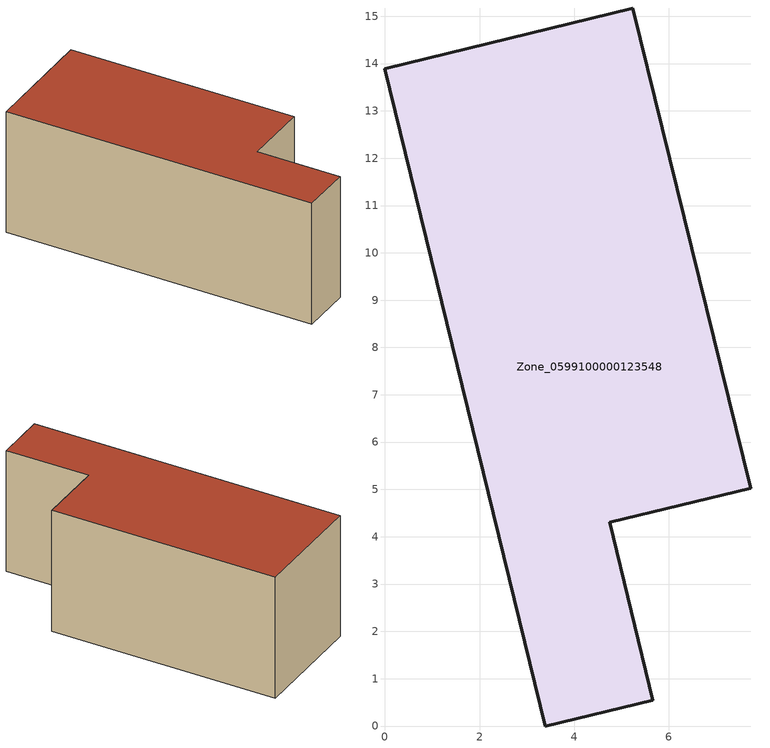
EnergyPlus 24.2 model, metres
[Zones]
Zone_0599100000123548
 floor ground (C_G): 0,13.89 5.24,15.17 7.73,5.03 4.75,4.31 5.66,0.55 3.39,0 z0
 wall outside (C_F): 3.39,0 5.66,0.55 4.75,4.31 7.73,5.03 5.24,15.17 0,13.89 3.39,0 z0:5.82
 roof outside (C_R): 5.24,15.17 0,13.89 3.39,0 5.66,0.55 4.75,4.31 7.73,5.03 z5.82
[BUILDING]
Pand.0599100000123548: North Axis=0; Terrain=City; Loads Convergence Tolerance Value=0.04; Temperature Convergence Tolerance Value=0.4; Solar Distribution=FullExterior; Maximum Number of Warmup Days=25; Minimum Number of Warmup Days=1
[Site:Location]
Rotterdam.The.Hague.AP_ZH_NLD Design_Conditions: Latitude=51.96; Longitude=4.45; Time Zone=1; Elevation=-4.5
[SITE:GROUNDTEMPERATURE:BUILDINGSURFACE]
18, 18, 18, 18, 18, 18, 18, 18, 18, 18, 18, 18
[MATERIAL] Thermal Absorptance=0.9; Solar Absorptance=0.7; Visible Absorptance=0.7
Name | Roughness | Thickness | Conductivity | Density | Specific Heat
G.TI.1975-1991 | MediumSmooth | 0.15 | 0.288461 | 540 | 1210
F.TI.1975-1991 | Rough | 0.3 | 0.230769 | 1920 | 840
R.TI.1975-1991 | MediumRough | 0.2 | 0.153846 | 1500 | 1000
[CONSTRUCTION]
C_G: G.TI.1975-1991
C_F: F.TI.1975-1991
C_R: R.TI.1975-1991
[ZONE]
Zone_0599100000123548: Type=1; Multiplier=1; Ceiling Height=Autocalculate; Volume=Autocalculate; Floor Area=autocalculate; Part of Total Floor Area=Yes
[ZONEINFILTRATION:DESIGNFLOWRATE]
Infil_Zone_0599100000123548: Zone or ZoneList or Space or SpaceList=Zone_0599100000123548; Schedule=AlwaysOn; Design Flow Rate Calculation Method=Flow/Area; Flow Rate per Floor Area=0.003; Constant Term Coefficient=1; Temperature Term Coefficient=0; Velocity Term Coefficient=0; Velocity Squared Term Coefficient=0
[HVACTEMPLATE:ZONE:IDEALLOADSAIRSYSTEM]
Zone_0599100000123548: Maximum Heating Supply Air Temperature=50; Minimum Cooling Supply Air Temperature=13; Maximum Heating Supply Air Humidity Ratio=0.0156; Minimum Cooling Supply Air Humidity Ratio=0.0077; Heating Limit=NoLimit; Cooling Limit=NoLimit; Dehumidification Control Type=ConstantSensibleHeatRatio; Cooling Sensible Heat Ratio=0.7; Dehumidification Setpoint=60; Humidification Control Type=None; Humidification Setpoint=30; Outdoor Air Method=None; Outdoor Air Flow Rate per Person=0.00944; Outdoor Air Flow Rate per Zone Floor Area=0; Outdoor Air Flow Rate per Zone=0; Demand Controlled Ventilation Type=None; Outdoor Air Economizer Type=NoEconomizer; Heat Recovery Type=None; Sensible Heat Recovery Effectiveness=0.7; Latent Heat Recovery Effectiveness=0.65
[ZONECONTROL:THERMOSTAT]
ThermostatControl_Zone_0599100000123548: Zone or ZoneList=Zone_0599100000123548; Control Type Schedule=DualSetpointControlType; Control 1=Thermostat_Zone_0599100000123548; Temperature Difference Between Cutout And Setpoint=0
[THERMOSTATSETPOINT:DUALSETPOINT]
Thermostat_Zone_0599100000123548: Heating Setpoint Temperature Schedule=HeatingSetpoint_Zone_0599100000123548; Cooling Setpoint Temperature Schedule=CoolingSetpoint_Zone_0599100000123548
[SCHEDULE:COMPACT]
HeatingSetpoint_Zone_0599100000123548: Through: 12/31, For: AllDays, Until: 24:00, 21
CoolingSetpoint_Zone_0599100000123548: Through: 12/31, For: AllDays, Until: 24:00, 24
DualSetpointControlType: Through: 12/31, For: AllDays, Until: 24:00, 4
AlwaysOn: Through: 12/31, For: AllDays, Until: 24:00, 1
